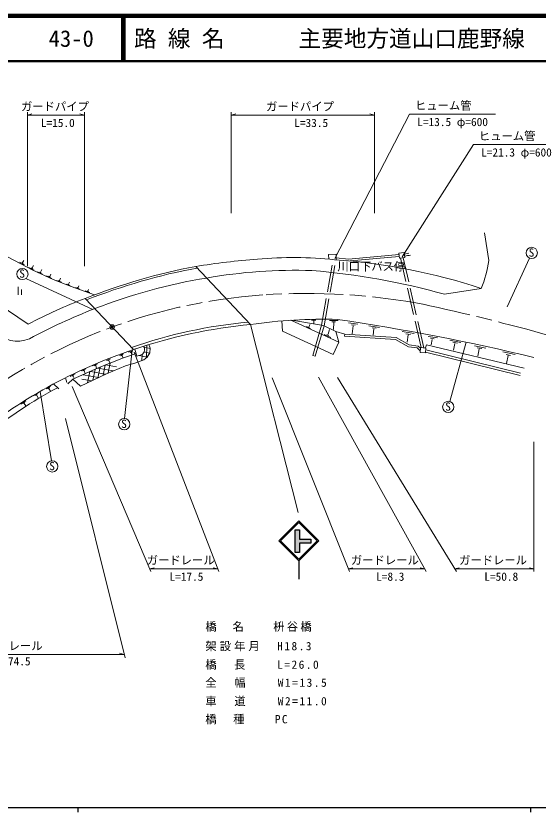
# Model space of a CAD drawing. Units: millimetres on the paper, with parts at other scales. Extents: x 40 to 680, y 20 to 380.
# Drawn here: x 154.3 to 269.7, y 204 to 380 of the extents above; entities that cross this region are included whole.
import ezdxf
from ezdxf.enums import TextEntityAlignment as Align

# ---------------------------------------------------------------- set-up
doc = ezdxf.new("R2010")
doc.units = ezdxf.units.MM
doc.header["$PDMODE"] = 32
doc.header["$PDSIZE"] = 0.5
doc.linetypes.add('CHAIN', pattern=[18.5, 12, -1.5, 3.5, -1.5])
doc.linetypes.add('DASHED', pattern=[7.5, 6, -1.5])
for name, color, linetype, lineweight in [('M-BGD', 7, 'Continuous', 13), ('M-BMK', 2, 'CHAIN', 13), ('M-BMK-SRVR', 3, 'Continuous', 13), ('M-STR-HTXT', 7, 'Continuous', 13), ('M-STR-STR1', 1, 'Continuous', 13), ('M-STR-STRC', 7, 'Continuous', 25), ('M-TTL', 2, 'Continuous', 140), ('M-TTL-BAND', 7, 'Continuous', 25), ('M-TTL-LINE', 7, 'Continuous', 50)]:
    doc.layers.add(name, color=color, linetype=linetype, lineweight=lineweight)
doc.layers.add('M-TTL-TXT', color=7, linetype='Continuous')
doc.styles.add('ＭＳ ゴシック', font='')
doc.styles.get('ＭＳ ゴシック').set_extended_font_data('MS Gothic')

msp = doc.modelspace()

# ---------------------------------------------------------------- hatches: boundary and pattern name
at = {"layer": 'M-STR-STRC'}
for points in [[(216.964, 261.368), (216.964, 263.472), (219.462, 263.472), (219.462, 264.296), (216.928, 264.296), (216.928, 266.418), (216.015, 266.418), (216.015, 261.368)], [(216.964, 261.368), (216.964, 263.472), (219.462, 263.472), (219.462, 264.296), (216.928, 264.296), (216.928, 266.418), (216.015, 266.418), (216.015, 261.368)], [(216.964, 261.368), (216.964, 263.472), (219.462, 263.472), (219.462, 264.296), (216.928, 264.296), (216.928, 266.418), (216.015, 266.418), (216.015, 261.368)], [(216.964, 261.368), (216.964, 263.472), (219.462, 263.472), (219.462, 264.296), (216.928, 264.296), (216.928, 266.418), (216.015, 266.418), (216.015, 261.368)], [(216.964, 261.368), (216.964, 263.472), (219.462, 263.472), (219.462, 264.296), (216.928, 264.296), (216.928, 266.418), (216.015, 266.418), (216.015, 261.368)], [(216.015, 266.418), (216.928, 266.418), (216.928, 264.296), (219.462, 264.296), (219.462, 263.472), (216.964, 263.472), (216.964, 261.368), (216.015, 261.368)]]:
    msp.add_hatch(color=256, dxfattribs=at).paths.add_polyline_path(points)

# ---------------------------------------------------------------- linework, layer by layer
at = {"layer": 'M-BGD'}
for p, q in [((258.805, 325.932), (257.798, 332.043)), ((238.912, 327.563), (240.107, 327.678)), ((238.912, 327.563), (239.017, 326.468)), ((240.107, 327.678), (240.212, 326.583)), ((240.137, 327.368), (241.081, 327.553)), ((152.606, 326.671), (158.044, 323.797)), ((155.767, 325.455), (156.031, 325.951)), ((223.378, 327.26), (225.046, 327.315)), ((223.378, 327.26), (223.411, 326.234)), ((225.046, 327.315), (225.085, 326.103)), ((227.756, 326.249), (225.072, 326.527)), ((227.756, 326.249), (238.942, 327.255)), ((228.147, 325.832), (238.985, 326.807)), ((239.017, 326.468), (240.212, 326.583)), ((262.875, 315.68), (267.803, 326.433)), ((155.081, 325.548), (156.179, 324.946)), ((155.558, 325.488), (155.897, 325.298)), ((157.159, 324.41), (158.34, 323.794)), ((157.64, 324.303), (158.025, 324.099)), ((157.881, 324.289), (158.173, 324.859)), ((159.722, 323.352), (159.986, 323.922)), ((158.044, 323.797), (162.483, 321.714)), ((159.068, 323.431), (160.162, 322.917)), ((159.49, 323.376), (159.861, 323.195)), ((161.047, 322.52), (162.196, 321.959)), ((161.478, 322.455), (161.918, 322.242)), ((161.756, 322.422), (162.001, 322.937)), ((171.255, 315.109), (156.499, 321.979)), ((162.483, 321.714), (166.481, 320.202)), ((163.287, 321.536), (164.389, 321.115)), ((163.695, 321.495), (164.065, 321.356)), ((163.889, 321.513), (164.116, 322.051)), ((165.359, 320.727), (166.285, 320.375)), ((165.762, 320.695), (166.072, 320.574)), ((165.938, 320.709), (166.123, 321.163)), ((168.008, 319.928), (168.17, 320.345)), ((154.816, 318.334), (154.816, 320.084)), ((155.516, 318.334), (155.516, 319.559)), ((166.481, 320.202), (171.624, 318.317)), ((167.466, 319.942), (168.411, 319.589)), ((167.818, 319.928), (168.142, 319.807)), ((169.595, 319.221), (170.591, 318.828)), ((170.002, 319.184), (170.336, 319.055)), ((170.206, 319.18), (170.322, 319.499)), ((248.998, 318.464), (257.112, 319.735)), ((156.977, 311.834), (147.659, 318.116)), ((213.074, 312.571), (213.171, 310.289)), ((215.068, 312.719), (225.663, 307.852)), ((221.818, 311.618), (215.223, 312.729)), ((218.988, 311.23), (219.224, 311.814)), ((219.599, 312.739), (220.593, 312.759)), ((221.818, 311.618), (219.867, 304.965)), ((220.106, 312.593), (220.086, 312.037)), ((221.818, 311.618), (222.387, 311.516)), ((223.543, 312.699), (225.503, 312.637)), ((224.095, 312.408), (224.94, 312.376)), ((224.533, 312.199), (224.439, 310.708)), ((227.765, 312.189), (229.87, 311.886)), ((228.453, 311.699), (229.214, 311.605)), ((213.171, 310.289), (224.411, 305.125)), ((218.48, 311.328), (219.412, 310.883)), ((222.387, 311.516), (220.408, 304.766)), ((224.964, 310.203), (222.387, 311.516)), ((223.258, 309.625), (223.585, 310.661)), ((225.663, 307.852), (224.964, 310.203)), ((224.964, 310.203), (226.953, 309.675)), ((228.807, 311.459), (228.609, 309.729)), ((232.289, 311.49), (234.655, 311.157)), ((232.987, 311.063), (233.925, 310.948)), ((233.373, 310.813), (233.217, 309.416)), ((239.617, 310.25), (242.265, 309.812)), ((222.375, 309.59), (223.897, 308.916)), ((222.987, 309.57), (223.432, 309.382)), ((226.953, 309.675), (226.924, 309.226)), ((226.924, 309.226), (238.198, 308.483)), ((226.953, 309.675), (238.332, 308.925)), ((238.198, 308.483), (241.061, 306.829)), ((238.332, 308.925), (241.207, 307.265)), ((240.43, 309.739), (241.462, 309.603)), ((240.93, 309.468), (240.722, 307.894)), ((245.35, 309.163), (247.445, 308.809)), ((245.871, 308.746), (246.684, 308.631)), ((246.236, 308.496), (246.017, 307.276)), ((250.197, 308.296), (252.636, 307.827)), ((180.562, 306.337), (181.033, 304.795)), ((182.691, 306.625), (182.494, 306.974)), ((182.617, 306.757), (183.914, 306.47)), ((182.733, 306.234), (182.691, 306.625)), ((183.221, 307.204), (183.127, 304.403)), ((183.686, 307.348), (183.919, 306.587)), ((183.919, 306.587), (183.869, 305.526)), ((225.663, 307.852), (224.411, 305.125)), ((241.061, 306.829), (242.957, 306.599)), ((241.207, 307.265), (243.159, 307.028)), ((242.957, 306.599), (243.629, 305.964)), ((243.159, 307.028), (243.673, 306.542)), ((243.684, 306.678), (243.6, 305.581)), ((243.684, 306.678), (244.88, 306.587)), ((245.032, 307.306), (244.76, 306.596)), ((244.88, 306.587), (244.796, 305.49)), ((266.596, 302.104), (245.032, 307.306)), ((253.754, 307.881), (250.163, 294.758)), ((250.812, 307.848), (251.864, 307.65)), ((251.26, 307.588), (250.968, 306.087)), ((255.626, 307.058), (258.128, 306.557)), ((256.244, 306.623), (257.21, 306.443)), ((256.675, 306.373), (256.39, 304.761)), ((177.14, 304.909), (178.075, 305.279)), ((177.492, 304.881), (177.881, 305.043)), ((177.737, 304.895), (177.923, 304.459)), ((178.06, 304.433), (180.848, 305.4)), ((179.943, 306.128), (178.246, 290.993)), ((179.134, 305.647), (180.142, 305.981)), ((179.533, 305.626), (179.842, 305.728)), ((179.734, 305.607), (179.922, 305.147)), ((181.033, 304.795), (182.172, 305.166)), ((181.515, 304.952), (183.321, 304.553)), ((182.152, 305.16), (182.107, 303.818)), ((182.172, 305.166), (182.652, 305.681)), ((183.322, 304.553), (182.586, 303.987)), ((182.652, 305.681), (182.733, 306.234)), ((182.659, 305.723), (183.834, 305.463)), ((183.869, 305.526), (183.322, 304.553)), ((219.867, 304.965), (220.408, 304.766)), ((243.6, 305.581), (244.796, 305.49)), ((265.689, 300.506), (244.809, 305.656)), ((265.808, 300.991), (244.848, 306.162)), ((261.882, 305.733), (264.618, 305.123)), ((262.611, 305.177), (263.607, 304.969)), ((263.037, 304.922), (262.68, 303.199)), ((171.242, 302.673), (172.289, 303.113)), ((171.636, 302.664), (172.062, 302.854)), ((172.435, 302.175), (178.06, 304.433)), ((174.004, 302.805), (173.537, 300.554)), ((174.111, 302.848), (176.491, 302.423)), ((174.273, 303.825), (175.212, 304.214)), ((174.605, 303.798), (174.911, 303.934)), ((175.119, 303.253), (174.665, 301.069)), ((174.802, 303.795), (175.016, 303.304)), ((180.76, 303.343), (178.528, 302.641)), ((182.586, 303.987), (180.76, 303.343)), ((166.894, 299.675), (172.435, 302.175)), ((168.74, 301.516), (169.708, 301.965)), ((169.101, 301.525), (169.444, 301.683)), ((169.347, 301.511), (169.569, 300.978)), ((170.641, 301.366), (170.131, 298.911)), ((170.754, 301.417), (174.054, 300.827)), ((171.768, 301.874), (171.266, 299.459)), ((171.909, 302.654), (172.127, 302.154)), ((172.366, 302.144), (175.799, 301.53)), ((172.89, 302.358), (172.401, 300.007)), ((178.528, 302.641), (174.276, 300.911)), ((165.54, 298.948), (165.237, 300.005)), ((165.736, 298.639), (166.894, 299.675)), ((166.28, 300.3), (167.345, 300.879)), ((166.692, 300.36), (167.021, 300.541)), ((168.56, 298.153), (166.894, 299.675)), ((166.901, 300.369), (167.137, 299.92)), ((174.276, 300.911), (168.56, 298.153)), ((168.84, 299.727), (171.016, 299.338)), ((169.142, 300.689), (172.552, 300.079)), ((160.966, 297.562), (161.957, 298.132)), ((161.364, 297.594), (161.74, 297.831)), ((161.582, 297.632), (161.897, 297.076)), ((162.607, 298.64), (163.754, 297.53)), ((158.203, 296.001), (159.211, 296.619)), ((158.599, 296.063), (158.981, 296.313)), ((158.891, 296.077), (159.224, 295.542)), ((159.623, 296.982), (162.144, 281.641)), ((155.37, 294.21), (156.441, 294.91)), ((155.806, 294.298), (156.237, 294.599)), ((156.079, 294.358), (156.441, 293.83))]:
    msp.add_line(p, q, dxfattribs=at)
at = {"layer": 'M-BGD', "linetype": 'DASHED'}
for p, q in [((221.818, 311.618), (224.405, 326.143)), ((222.387, 311.516), (224.981, 326.084)), ((243.809, 306.668), (239.278, 326.493)), ((244.418, 306.622), (239.864, 326.549))]:
    msp.add_line(p, q, dxfattribs=at)
at = {"layer": 'M-BGD'}
for centre in [(268.264, 327.595), (155.709, 322.948), (249.833, 293.553), (178.219, 289.743), (162.325, 280.405)]:
    msp.add_circle(centre, 1.25, dxfattribs=at)
for centre, radius, start, end in [((221.906, 148.766), 178.046, 94.59039, 99.01569), ((215.498, 234.969), 91.608, 84.2307, 94.91044), ((215.764, 195.171), 131.247, 71.63695, 86.093), ((225.939, 408.165), 82.52, 279.93934, 280.87482), ((231.861, 329.966), 27.244, 337.94293, 351.48616), ((215.88, 211.522), 112.241, 88.04674, 99.98531), ((207.869, 172.866), 151.296, 74.22569, 85.51254), ((216.357, 200.933), 122.76, 99.34741, 111.32595), ((203.853, 224.784), 98.869, 110.27548, 118.30258), ((220.453, 190.147), 134.297, 111.28009, 118.07112), ((222.17, 203.019), 109.93, 88.34528, 98.37541), ((158.398, -148.759), 466.49, 76.31642, 81.749), ((154.641, 314.579), 6.484, 218.81659, 293.79357), ((215.639, 199.682), 112.272, 108.35816, 129.4844), ((209.273, 211.498), 97.7, 117.95366, 129.09817)]:
    msp.add_arc(centre, radius, start, end, dxfattribs=at)
at = {"layer": 'M-BMK'}
for centre, radius, start, end in [((218.517, 178.944), 139.712, 79.10849, 93.96805), ((217.149, 197.716), 120.89, 93.93709, 129.4214), ((141.027, -161.123), 488.412, 74.38632, 77.83256)]:
    msp.add_arc(centre, radius, start, end, dxfattribs=at)
at = {"layer": 'M-BMK-SRVR'}
msp.add_circle((175.557, 311.226), 0.5, dxfattribs=at)
msp.add_point((175.557, 311.226), dxfattribs=at)
at = {"layer": 'M-STR-HTXT'}
for p, q in [((156.821, 324.709), (156.821, 358.748)), ((156.821, 358.079), (157.821, 358.329)), ((156.821, 358.079), (169.408, 358.079)), ((169.408, 358.079), (168.408, 358.329)), ((169.408, 324.709), (169.408, 358.748)), ((201.87, 336.431), (201.87, 358.748)), ((201.87, 358.079), (202.87, 358.329)), ((201.87, 358.079), (233.523, 358.079)), ((224.759, 326.399), (241.286, 358.285)), ((233.523, 358.079), (232.523, 358.329)), ((233.523, 336.431), (233.523, 358.748)), ((260.286, 358.285), (241.286, 358.285)), ((239.608, 326.741), (255.396, 351.551)), ((274.396, 351.551), (255.396, 351.551)), ((180.388, 305.69), (199.113, 257.181)), ((210.879, 299.972), (227.993, 257.181)), ((221.155, 300.164), (244.913, 257.181)), ((225.329, 300.083), (251.63, 257.181)), ((166.744, 298.089), (184.115, 257.181)), ((165.206, 291.003), (178.39, 238.081)), ((268.751, 285.823), (268.751, 257.181)), ((183.864, 257.773), (184.864, 258.023)), ((183.864, 257.773), (198.885, 257.773)), ((198.885, 257.773), (197.885, 258.023)), ((227.757, 257.773), (228.757, 258.023)), ((227.757, 257.773), (244.587, 257.773)), ((244.587, 257.773), (243.587, 258.023)), ((251.268, 257.773), (252.268, 258.023)), ((251.268, 257.773), (268.751, 257.773)), ((268.751, 257.773), (267.751, 258.023)), ((144.584, 238.851), (178.199, 238.851)), ((178.199, 238.851), (177.199, 239.101))]:
    msp.add_line(p, q, dxfattribs=at)
at = {"layer": 'M-STR-STR1'}
for p, q in [((206.158, 311.776), (194.005, 324.612)), ((180.278, 306.24), (169.592, 317.527))]:
    msp.add_line(p, q, dxfattribs=at)
for centre, radius, start, end in [((218.359, 195.085), 131.796, 100.6487, 111.71698), ((218.359, 195.085), 131.396, 100.5363, 111.64749), ((216.22, 201.47), 111.364, 95.45508, 109.07569), ((216.22, 201.47), 110.764, 95.21239, 108.9351)]:
    msp.add_arc(centre, radius, start, end, dxfattribs=at)
at = {"layer": 'M-STR-STRC', "lineweight": 13}
msp.add_line((206.158, 311.776), (216.63, 270.193), dxfattribs=at)
at = {"layer": 'M-STR-STRC'}
for p, q in [((212.375, 263.946), (216.788, 268.358)), ((212.715, 263.946), (216.788, 268.019)), ((216.788, 268.358), (221.2, 263.946)), ((216.788, 268.019), (220.861, 263.946)), ((216.015, 266.418), (216.928, 266.418)), ((216.015, 261.368), (216.015, 266.418)), ((216.928, 266.418), (216.928, 264.296)), ((216.928, 264.296), (219.462, 264.296)), ((219.462, 264.296), (219.462, 263.472)), ((216.788, 259.533), (212.375, 263.946)), ((216.788, 259.873), (212.715, 263.946)), ((221.2, 263.946), (216.788, 259.533)), ((220.861, 263.946), (216.788, 259.873)), ((219.462, 263.472), (216.964, 263.472)), ((216.964, 263.472), (216.964, 261.368)), ((216.964, 261.368), (216.015, 261.368)), ((216.788, 259.533), (216.788, 255.499))]:
    msp.add_line(p, q, dxfattribs=at)
at = {"layer": 'M-TTL'}
msp.add_line((680, 380), (40, 380), dxfattribs=at)
at = {"layer": 'M-TTL-BAND'}
for p, q in [((40, 205), (579, 205)), ((168, 205), (168, 204)), ((268, 205), (268, 204))]:
    msp.add_line(p, q, dxfattribs=at)
at = {"layer": 'M-TTL-LINE'}
for p, q in [((177.75, 380), (177.75, 370)), ((178.25, 380), (178.25, 370)), ((40, 370), (680, 370))]:
    msp.add_line(p, q, dxfattribs=at)

# ---------------------------------------------------------------- texts
at = {"layer": 'M-BGD', "style": 'ＭＳ ゴシック'}
for p in [(267.586, 326.222), (155.03, 321.575), (249.155, 292.179), (177.541, 288.369), (161.646, 279.031)]:
    msp.add_text('S', height=1.833, dxfattribs=at).set_placement(p, align=Align.BOTTOM_LEFT)
at = {"layer": 'M-STR-HTXT', "style": 'ＭＳ ゴシック'}
for s, p in [('ガードパイプ', (155.413, 358.509)), ('ガードパイプ', (209.554, 358.509)), ('ヒューム管', (242.469, 358.715)), ('L=13.5 φ=600', (242.98, 355.095)), ('L=15.0', (159.803, 354.89)), ('L=33.5', (215.796, 354.89)), ('ヒューム管', (256.579, 351.981)), ('L=21.3 φ=600', (257.091, 348.362)), ('川口下バス停', (225.309, 323.154)), ('ガードレール', (183.195, 258.203)), ('ガードレール', (228.31, 258.203)), ('ガードレール', (252.215, 258.203)), ('L=17.5', (188.226, 254.583)), ('L=8.3', (233.892, 254.583)), ('L=50.8', (257.797, 254.583)), ('ガードレール', (145.185, 239.265)), ('L=74.5', (150.044, 235.872))]:
    msp.add_text(s, height=1.833, dxfattribs=at).set_placement(p, align=Align.BOTTOM_LEFT)
at = {"layer": 'M-STR-HTXT', "char_height": 1.833, "attachment_point": 7, "style": 'ＭＳ ゴシック'}
for s, insert in [('\\T1.2;橋\u3000名\u3000\u3000枡谷橋', (196.142, 243.86)), ('\\T1.27;架設年月\u3000H18.3', (196.142, 239.564)), ('\\T1.27;橋\u3000長\u3000\u3000L=26.0', (196.142, 235.466)), ('\\T1.28;全\u3000幅\u3000\u3000W1=13.5', (196.142, 231.486)), ('\\T1.28;車\u3000道\u3000\u3000W2=11.0', (196.142, 227.388)), ('\\T1.23;橋\u3000種\u3000\u3000PC', (196.142, 223.408))]:
    msp.add_mtext(s, dxfattribs=dict(at, insert=insert))
at = {"layer": 'M-TTL-TXT', "style": 'ＭＳ ゴシック'}
for s, p in [('43-0', (161.521, 375)), ('路 線 名', (180.38, 375)), ('主要地方道山口鹿野線', (216.734, 375))]:
    msp.add_text(s, height=3.666, dxfattribs=at).set_placement(p, align=Align.MIDDLE_LEFT)

doc.saveas('drawing.dxf')
